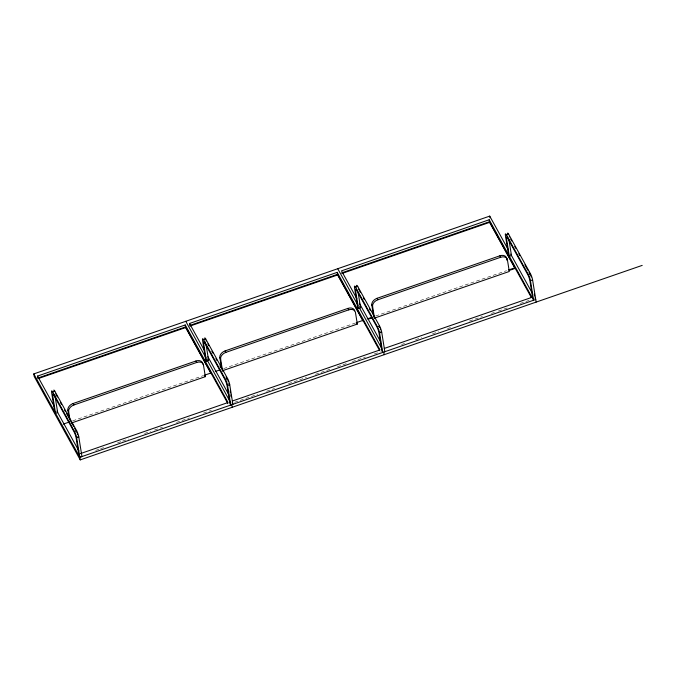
<?xml version="1.0" encoding="UTF-8"?>
<svg xmlns="http://www.w3.org/2000/svg" width="676" height="676" viewBox="0 0 676 676"><rect width="100%" height="100%" fill="white"/><g stroke="black" fill="none" stroke-linecap="round" stroke-linejoin="round"><path stroke-width="0.51" stroke-dasharray="3.38 2.54" d="M72.712 420.844L203.544 375.56M223.688 368.581L355.517 322.959M375.662 315.988L506.501 270.704M95.646 450.402L99.642 449.025M100.639 448.678L103.631 447.647M117.599 442.805L121.596 441.428M122.593 441.082L128.575 439.011M144.546 433.485L150.528 431.415M154.517 430.029L162.502 427.266M176.47 422.432L189.441 417.945M203.417 413.104L211.394 410.34M234.648 402.296L257.598 394.353M266.581 391.243L274.566 388.48M288.534 383.647L306.49 377.428M315.472 374.318L331.443 368.792M337.425 366.722L348.402 362.928M352.39 361.542L365.361 357.055M374.343 353.945L380.334 351.875M401.586 344.515L404.586 343.476M415.563 339.682L421.545 337.611M432.522 333.809L438.513 331.739M447.487 328.629L450.486 327.59M469.44 321.032L482.41 316.545M491.393 313.436L494.384 312.397M498.381 311.019L509.358 307.217M520.334 303.414L529.308 300.313"/><path stroke-width="1.01" d="M642.2 265.389L80.241 459.891L34.222 376.515L33.8 373.904L489.72 216.109L507.93 249.098M227.863 403.572L185.545 326.914L37.864 378.028L37.552 376.076L185.232 324.962L228.049 402.516L80.368 453.63M379.337 350.075L337.518 274.312L189.838 325.426L189.525 323.474L337.206 272.36L380.022 349.923L232.341 401.029M384.314 348.436L531.995 297.322L489.179 219.759L341.498 270.873L356.793 298.572M341.811 272.834L489.492 221.72L531.311 297.474M37.974 378.678L185.655 327.564L185.232 324.962M189.948 326.077L337.62 274.971L337.206 272.36M341.912 273.484L489.593 222.37L489.179 219.759M52.669 391.928L54.815 391.184L76.667 430.764A4.614 0.803 70.9 0 1 78.796 436.933L81.94 456.477L79.793 457.221L76.65 437.676A4.614 0.803 70.9 0 0 74.521 431.508L52.669 391.928A4.614 0.803 70.9 0 0 51.587 392.274L54.731 411.819M206.053 344.43L208.614 360.367L206.467 361.111L205.665 359.657L202.53 340.113A4.614 0.803 70.9 0 1 203.611 339.766L205.757 339.022L227.609 378.602A4.614 0.803 70.9 0 1 229.739 384.771L232.874 404.316L232.071 402.862M358.187 292.826L360.587 307.766L358.441 308.51L357.638 307.056L354.494 287.52A4.614 0.803 70.9 0 1 355.584 287.173L357.731 286.43L379.574 326.009A4.614 0.803 70.9 0 1 381.703 332.17L384.847 351.714M508.538 254.827L505.394 235.29A4.614 0.803 70.9 0 1 506.485 234.944L508.631 234.2L530.474 273.78A4.614 0.803 70.9 0 1 532.603 279.949L536.161 302.096M54.959 395.595L57.68 412.529L55.533 413.273L52.652 395.342L54.08 394.843M206.467 361.111L203.586 343.18L205.022 342.69M358.441 308.51L355.559 290.579L356.987 290.089M508.927 239.6L511.487 255.545L509.341 256.28L506.459 238.358L507.887 237.859M68.952 416.982L67.853 410.146A6.456 4.478 -28.9 0 1 73.135 403.504L195.913 361.009A6.456 4.478 -28.9 0 1 202.656 363.485L203.459 364.947L205.343 376.667L71.529 422.982M221.551 368.293L219.827 357.545A6.456 4.478 -28.9 0 1 225.108 350.903L347.886 308.408A6.456 4.478 -28.9 0 1 354.63 310.892M377.081 298.302L499.86 255.807A6.456 4.478 -28.9 0 1 506.603 258.291L507.406 259.745L509.29 271.473L374.487 318.126L372.603 306.397L371.8 304.944A6.456 4.478 -28.9 0 1 377.081 298.302L377.884 299.764A6.456 4.478 -28.9 0 0 372.603 306.397M70.067 420.396L68.656 411.6A6.456 4.478 -28.9 0 1 73.938 404.958L196.716 362.463A6.456 4.478 -28.9 0 1 203.459 364.947M222.353 369.747L220.63 358.998A6.456 4.478 -28.9 0 1 225.911 352.357L348.689 309.861A6.456 4.478 -28.9 0 1 355.432 312.346L357.317 324.066L222.514 370.727M377.884 299.764L500.662 257.269A6.456 4.478 -28.9 0 1 507.406 259.745M63.299 424.097L69.738 421.866M215.272 371.496L219.869 369.907M367.245 318.903L371.842 317.306M508.487 270.011L514.926 267.789L515.028 268.44L510.042 270.163M369.341 318.861L372.341 317.821M74.521 431.508L76.667 430.764M203.611 339.766L225.454 379.346L227.609 378.602M355.584 287.173L377.428 326.753L379.574 326.009M506.485 234.944L528.328 274.524L530.474 273.78M76.65 437.676L78.796 436.933M203.586 343.18A4.588 0.803 70.9 0 1 204.667 342.833L224.922 379.54A4.588 0.803 70.9 0 1 227.043 385.675L229.925 403.606L230.727 405.059L227.592 385.514L229.739 384.771M355.559 290.579A4.588 0.803 70.9 0 1 356.641 290.241L376.895 326.939A4.588 0.803 70.9 0 1 379.016 333.074L381.898 351.005L382.7 352.458L379.557 332.913L381.703 332.17M506.459 238.358A4.588 0.803 70.9 0 1 507.541 238.011L527.795 274.709A4.588 0.803 70.9 0 1 529.916 280.844L532.798 298.775L533.601 300.228L530.457 280.692L532.603 279.949M80.241 459.891L79.827 457.289L535.747 299.485L534.944 298.031M510.693 239.101L511.707 240.935M514.749 246.444L515.763 248.278M518.805 253.779L519.81 255.621M524.88 264.789L527.914 270.299M528.928 272.132L529.942 273.966M510.684 254.083L532.206 293.071M489.593 222.37L515.028 268.44M499.86 255.807L500.662 257.269M359.294 290.41L360.308 292.243M363.342 297.753L364.356 299.586M369.417 308.763L370.431 310.597M373.473 316.106L374.487 317.94M359.336 303.194L380.74 341.971M359.784 306.312L360.587 307.766M337.746 268.71L357.976 305.358M359.497 308.104L381.746 348.419M337.62 274.971L363.054 321.032L362.953 320.382L356.514 322.613L357.317 324.066M347.886 308.408L348.689 309.861M225.108 350.903L225.911 352.357M219.827 357.545L220.63 358.998M207.828 343.932L208.842 345.766M211.875 351.267L212.889 353.109M215.931 358.61L216.945 360.443M219.979 365.953L220.993 367.786M222.007 369.62L223.021 371.454M226.063 376.963L227.068 378.797M189.525 323.474L204.304 350.252M207.878 356.717L228.775 394.573M207.811 358.914L208.614 360.367M185.773 321.311L206.003 357.959M207.017 359.793L230.279 401.941M185.655 327.564L211.081 373.634L210.98 372.983L204.541 375.214L205.343 376.667M195.913 361.009L196.716 362.463M73.135 403.504L73.938 404.958M67.853 410.146L68.656 411.6M56.378 395.173L57.392 397.006M60.434 402.516L61.448 404.349M64.482 409.85L65.496 411.684M66.51 413.526L69.552 419.027M70.566 420.861L73.599 426.37M74.614 428.204L75.627 430.037M37.552 376.076L54.376 406.546M56.919 411.16L78.838 450.858M33.8 373.904L79.827 457.289M534.302 294.043L534.623 296.037M506.603 258.291L506.915 260.243M489.72 216.109L489.999 217.849M383.774 352.086L384.188 354.689M371.8 304.944L373.524 315.692M230.153 390.905L230.474 392.9M230.786 394.894L231.107 396.88M231.8 404.687L232.214 407.29M78.982 455.759L76.109 437.828A4.588 0.803 70.9 0 0 73.988 431.702L53.725 394.995A4.588 0.803 70.9 0 0 52.652 395.342M530.373 274.828A4.588 0.803 70.9 0 1 530.592 275.318M531.023 276.399A4.588 0.803 70.9 0 1 531.226 276.966M507.465 233.524A4.614 0.803 70.9 0 1 508.631 234.2M509.29 236.625A4.588 0.803 70.9 0 1 509.476 236.913M528.328 274.524A4.614 0.803 70.9 0 1 530.457 280.692M379.473 327.057A4.588 0.803 70.9 0 1 379.692 327.547M380.326 329.195A4.588 0.803 70.9 0 1 380.512 329.761M380.977 331.392A4.588 0.803 70.9 0 1 381.163 332.33M356.59 286.37A4.614 0.803 70.9 0 1 357.731 286.43M358.584 289.142A4.588 0.803 70.9 0 1 358.787 289.497M377.428 326.753A4.614 0.803 70.9 0 1 379.557 332.913M227.499 379.659A4.588 0.803 70.9 0 1 227.719 380.149M228.15 381.23A4.588 0.803 70.9 0 1 228.353 381.788M228.868 383.469A4.588 0.803 70.9 0 1 229.105 384.483M204.591 338.346A4.614 0.803 70.9 0 1 205.757 339.022M205.834 341A4.588 0.803 70.9 0 1 206.079 341.084M225.454 379.346A4.614 0.803 70.9 0 1 227.592 385.514M76.785 432.31A4.588 0.803 70.9 0 1 77.005 432.834M77.419 433.95A4.588 0.803 70.9 0 1 77.605 434.516M78.061 436.155A4.588 0.803 70.9 0 1 78.255 437.093M53.691 390.297A4.614 0.803 70.9 0 1 54.815 391.184M55.669 393.905A4.588 0.803 70.9 0 1 55.871 394.252"/></g></svg>
